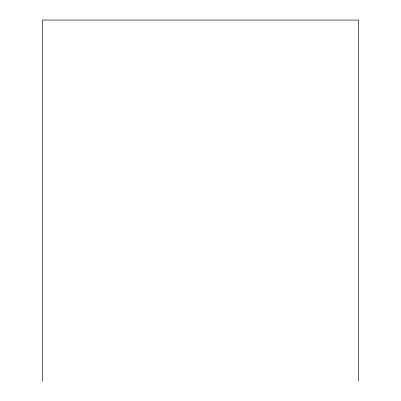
<?xml version="1.0" encoding="UTF-8"?>
<svg xmlns="http://www.w3.org/2000/svg" width="401" height="401" viewBox="0 0 401 401"><rect width="100%" height="100%" fill="white"/><g stroke="black" fill="none" stroke-linecap="round" stroke-linejoin="round"><path stroke-width="0.6" d="M358.569 380.95L358.569 20.05L42.431 20.05L42.431 380.95"/></g></svg>
